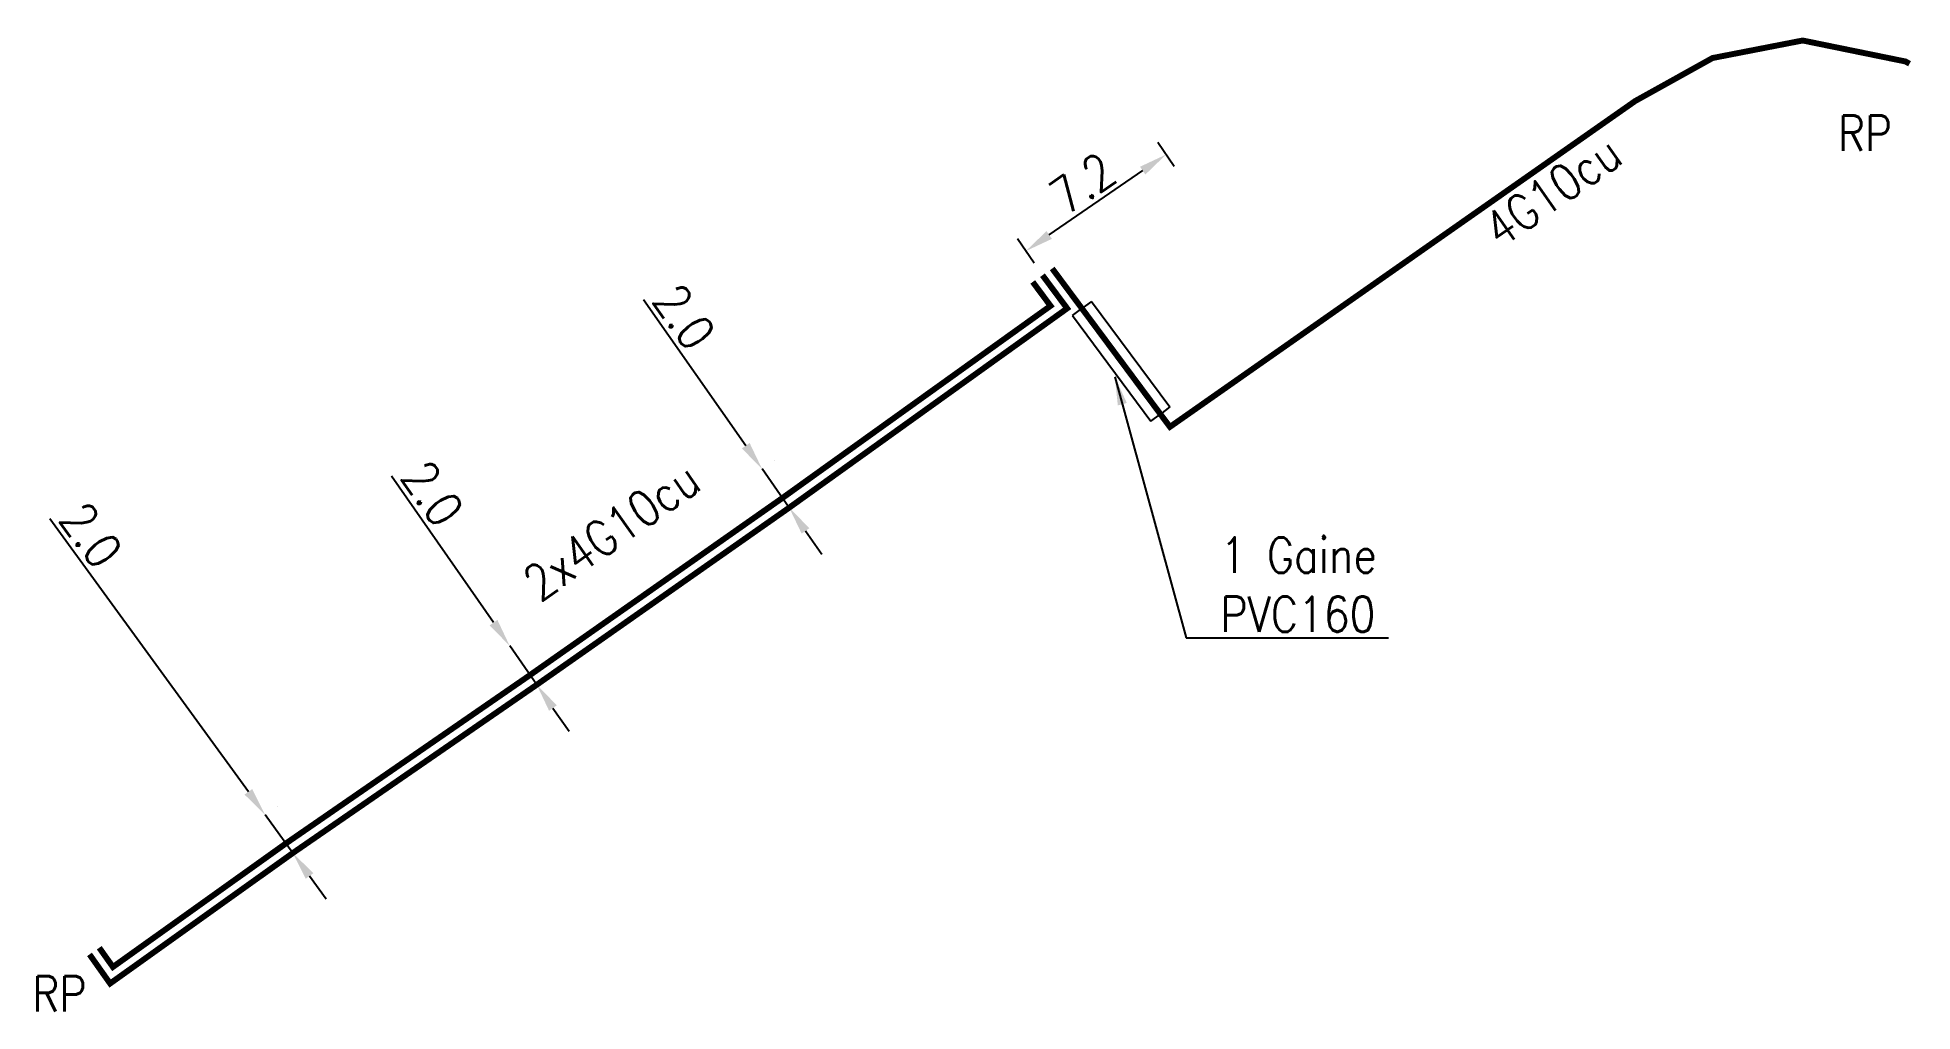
# Model space of a CAD drawing. Header units: millimetres. Extents: x 96078 to 96525, y 132260 to 132627.
# Drawn here: x 96445.2 to 96524.5, y 132585.4 to 132626.6 of the extents above.
import ezdxf
from ezdxf.enums import TextEntityAlignment as Align

# ---------------------------------------------------------------- set-up
doc = ezdxf.new("R2010")
doc.units = ezdxf.units.MM
doc.linetypes.add('E_ST_Cu', pattern=[2000, 1000, 1000])
doc.layers.get('DEFPOINTS').update_dxf_attribs({"linetype": 'CONTINUOUS'})
doc.layers.add('E_100', color=3, linetype='CONTINUOUS')
doc.layers.add('E_400', color=7, linetype='CONTINUOUS')
doc.styles.get("Standard").update_dxf_attribs({"font": 'romans.shx', "width": 0.85})
doc.dimstyles.get("Standard").update_dxf_attribs({"dimtxt": 1.5, "dimasz": 1.2, "dimexe": 0.625, "dimexo": 0.625, "dimgap": 0.25, "dimtad": 1, "dimdec": 1, "dimzin": 0, "dimdsep": 46, "dimtxsty": 'Standard', "dimcen": -0.5, "dimadec": 0, "dimazin": 0, "dimtfac": 1, "dimtdec": 1, "dimtmove": 0, "dimatfit": 3, "dimfxl": 0, "dimtolj": 1, "dimtzin": 0, "dimarcsym": 0})

# ---------------------------------------------------------------- blocks, each defined once
blk = doc.blocks.new('*D21')
at = {"layer": 'DEFPOINTS', "color": 0, "linetype": 'Continuous', "transparency": 16777216}
for p in [(96492.939, 132621.662), (96493.642, 132620.64), (96487.712, 132616.557)]:
    blk.add_point(p, dxfattribs=at)
at = {"layer": 'E_100', "color": 0, "linetype": 'Continuous', "lineweight": -2, "transparency": 16777216}
for p, q in [((96493.288, 132621.155), (96492.584, 132622.177)), ((96487.997, 132618.26), (96491.95, 132620.982)), ((96487.358, 132617.072), (96486.654, 132618.094))]:
    blk.add_line(p, q, dxfattribs=at)
at = {"layer": 'E_100', "color": 0, "linetype": 'Continuous', "transparency": 16777216}
for points in [[(96491.837, 132621.146), (96492.064, 132620.817), (96492.939, 132621.662)], [(96487.883, 132618.424), (96488.11, 132618.095), (96487.008, 132617.579)]]:
    blk.add_solid(points, dxfattribs=at)
at = {"layer": 'E_100', "color": 0, "linetype": 'Continuous', "transparency": 16777216, "insert": (96489.406, 132620.444), "char_height": 1.5, "attachment_point": 5, "rotation": 34.5492}
blk.add_mtext('\\A1;7.2', dxfattribs=at)
blk = doc.blocks.new('*D22')
at = {"layer": 'DEFPOINTS', "color": 0, "linetype": 'Continuous', "transparency": 16777216}
for p in [(96475.852, 132608.363), (96475.852, 132608.363), (96477, 132606.725)]:
    blk.add_point(p, dxfattribs=at)
at = {"layer": 'E_100', "color": 0, "linetype": 'Continuous', "lineweight": -2, "transparency": 16777216}
for p, q in [((96475.162, 132609.345), (96470.831, 132615.52)), ((96476.363, 132608.722), (96476.363, 132608.722)), ((96477, 132606.725), (96475.852, 132608.363)), ((96477.512, 132607.084), (96477.512, 132607.084)), ((96477.689, 132605.743), (96478.379, 132604.761))]:
    blk.add_line(p, q, dxfattribs=at)
at = {"layer": 'E_100', "color": 0, "linetype": 'Continuous', "transparency": 16777216}
for points in [[(96475.326, 132609.46), (96474.999, 132609.23), (96475.852, 132608.363)], [(96477.853, 132605.858), (96477.526, 132605.628), (96477, 132606.725)]]:
    blk.add_solid(points, dxfattribs=at)
at = {"layer": 'E_100', "color": 0, "linetype": 'Continuous', "transparency": 16777216, "insert": (96472.56, 132614.796), "char_height": 1.5, "attachment_point": 5, "rotation": 305.05032}
blk.add_mtext('\\A1;2.0', dxfattribs=at)
blk = doc.blocks.new('*D23')
at = {"layer": 'DEFPOINTS', "color": 0, "linetype": 'Continuous', "transparency": 16777216}
for p in [(96465.18, 132600.877), (96465.18, 132600.877), (96466.323, 132599.235)]:
    blk.add_point(p, dxfattribs=at)
at = {"layer": 'E_100', "color": 0, "linetype": 'Continuous', "lineweight": -2, "transparency": 16777216}
for p, q in [((96464.495, 132601.861), (96460.186, 132608.053)), ((96466.323, 132599.235), (96465.18, 132600.877)), ((96466.836, 132599.592), (96466.836, 132599.592)), ((96467.008, 132598.25), (96467.694, 132597.265))]:
    blk.add_line(p, q, dxfattribs=at)
at = {"layer": 'E_100', "color": 0, "linetype": 'Continuous', "transparency": 16777216}
for points in [[(96464.659, 132601.976), (96464.331, 132601.747), (96465.18, 132600.877)], [(96467.172, 132598.364), (96466.844, 132598.136), (96466.323, 132599.235)]]:
    blk.add_solid(points, dxfattribs=at)
at = {"layer": 'E_100', "color": 0, "linetype": 'Continuous', "transparency": 16777216, "insert": (96461.913, 132607.322), "char_height": 1.5, "attachment_point": 5, "rotation": 304.83511}
blk.add_mtext('\\A1;2.0', dxfattribs=at)
blk = doc.blocks.new('*D24')
at = {"layer": 'DEFPOINTS', "color": 0, "linetype": 'Continuous', "transparency": 16777216}
for p in [(96454.832, 132593.736), (96454.832, 132593.736), (96456.007, 132592.118)]:
    blk.add_point(p, dxfattribs=at)
at = {"layer": 'E_100', "color": 0, "linetype": 'Continuous', "lineweight": -2, "transparency": 16777216}
for p, q in [((96454.126, 132594.706), (96445.731, 132606.259)), ((96456.007, 132592.118), (96454.832, 132593.736)), ((96455.337, 132594.103), (96455.337, 132594.103)), ((96456.513, 132592.485), (96456.513, 132592.485)), ((96456.713, 132591.147), (96457.418, 132590.176))]:
    blk.add_line(p, q, dxfattribs=at)
at = {"layer": 'E_100', "color": 0, "linetype": 'Continuous', "transparency": 16777216}
for points in [[(96454.288, 132594.824), (96453.964, 132594.589), (96454.832, 132593.736)], [(96456.874, 132591.264), (96456.551, 132591.029), (96456.007, 132592.118)]]:
    blk.add_solid(points, dxfattribs=at)
at = {"layer": 'E_100', "color": 0, "linetype": 'Continuous', "transparency": 16777216, "insert": (96447.472, 132605.564), "char_height": 1.5, "attachment_point": 5, "rotation": 306.00482}
blk.add_mtext('\\A1;2.0', dxfattribs=at)

msp = doc.modelspace()

# ---------------------------------------------------------------- linework, layer by layer
at = {"layer": 'E_100', "linetype": 'E_ST_Cu', "const_width": 0.25, "flags": 128}
for points in [[(96488.124, 132616.841), (96493.102, 132610.142), (96493.102, 132610.142), (96512.779, 132623.925), (96516.053, 132625.745), (96519.865, 132626.486), (96524.218, 132625.597), (96524.384, 132625.503)], [(96487.712, 132616.557), (96488.755, 132615.154), (96488.755, 132615.154), (96488.755, 132615.154), (96477, 132606.725), (96466.323, 132599.235), (96456.007, 132592.118), (96448.278, 132586.598), (96447.407, 132587.828)], [(96487.3, 132616.273), (96488.052, 132615.261), (96488.052, 132615.261), (96476.711, 132607.133), (96466.037, 132599.645), (96455.72, 132592.527), (96448.396, 132587.297), (96447.819, 132588.111)]]:
    msp.add_lwpolyline(points, dxfattribs=at)
at = {"layer": 'E_400', "color": 7}
for p, q in [((96488.978, 132614.854), (96489.379, 132615.152)), ((96489.78, 132615.45), (96489.379, 132615.152)), ((96489.78, 132615.45), (96493.099, 132610.984)), ((96488.978, 132614.854), (96492.296, 132610.388)), ((96492.296, 132610.388), (96492.697, 132610.686)), ((96493.099, 132610.984), (96492.697, 132610.686))]:
    msp.add_line(p, q, dxfattribs=at)

# ---------------------------------------------------------------- texts
at = {"layer": 'E_100', "linetype": 'Continuous', "width": 0.85}
for p in [(96521.351, 132621.812), (96444.988, 132585.414)]:
    msp.add_text('RP', height=1.5, dxfattribs=at).set_placement(p)
for s, p in [('4G10cu', (96509.29, 132620.128)), ('2x4G10cu', (96469.491, 132605.749))]:
    msp.add_text(s, height=1.5, rotation=35.04181, dxfattribs=at).set_placement(p, align=Align.MIDDLE)
at = {"layer": 'E_400', "linetype": 'Continuous', "insert": (96495.238, 132601.467), "char_height": 1.5, "attachment_point": 7}
msp.add_mtext('1 Gaine\\PPVC160', dxfattribs=at)

# ---------------------------------------------------------------- dimensions: what is measured, and where the dimension line sits
at = {"layer": 'E_100', "linetype": 'Continuous'}
for base, p1, p2, angle, picture, middle in [((96492.939, 132621.662), (96487.712, 132616.557), (96493.642, 132620.64), 214.5492, '*D21', (96489.974, 132619.621)), ((96475.852, 132608.363), (96477, 132606.725), (96475.852, 132608.363), 305.05032, '*D22', (96471.741, 132614.222)), ((96465.18, 132600.877), (96466.323, 132599.235), (96465.18, 132600.877), 304.83511, '*D23', (96461.092, 132606.751)), ((96454.832, 132593.736), (96456.007, 132592.118), (96454.832, 132593.736), 306.00482, '*D24', (96446.663, 132604.976))]:
    dim = msp.add_linear_dim(base=base, p1=p1, p2=p2, angle=angle, dimstyle='Standard', dxfattribs=at)
    dim.commit()
    dim.dimension.update_dxf_attribs({"geometry": picture, "text_midpoint": middle, "dimtype": 160})

# ---------------------------------------------------------------- leaders
at = {"layer": 'E_400', "linetype": 'Continuous', "annotation_type": 0, "has_hookline": 1, "hookline_direction": 0, "text_width": 7.104}
msp.add_leader([(96490.773, 132612.259), (96493.788, 132601.217), (96494.988, 132601.217)], dimstyle='Standard', dxfattribs=at)

doc.saveas('drawing.dxf')
